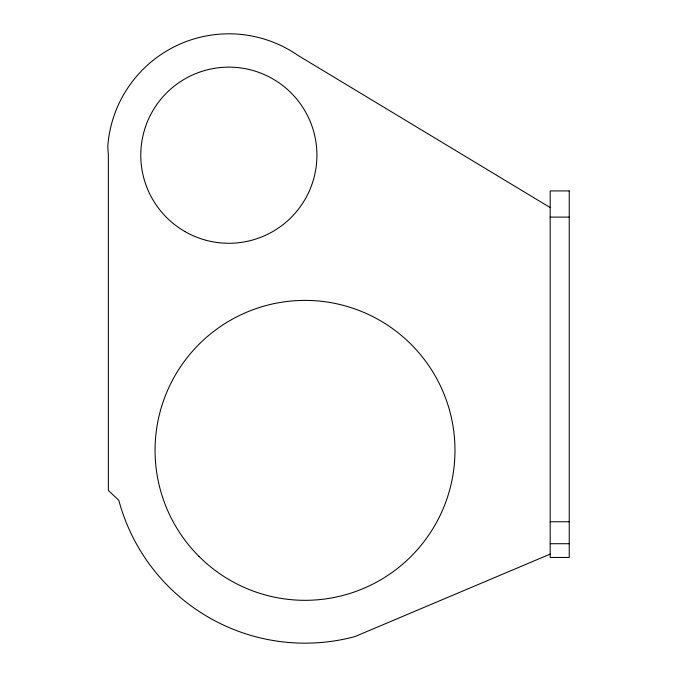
<?xml version="1.0" encoding="UTF-8"?>
<svg xmlns="http://www.w3.org/2000/svg" width="677" height="677" viewBox="0 0 677 677"><rect width="100%" height="100%" fill="white"/><g stroke="black" fill="none" stroke-linecap="round" stroke-linejoin="round"><path stroke-width="1.02" d="M550.181 554.108L354.917 636.592A192.801 192.801 0 0 1 118.788 500.261L108.345 490.402L108.345 155.211L107.77 146.41A121.395 121.395 0 0 1 297.872 55.345L550.181 207.568M550.181 217.097L569.23 217.097M550.181 521.764L569.23 521.764M550.181 543.716L569.23 543.716M569.23 190.914L550.181 190.914L550.181 557.467L569.23 557.467L569.23 190.914M198.979 556.392A149.955 149.955 0 0 0 449.866 489.175A149.955 149.955 0 0 0 266.205 305.513A149.955 149.955 0 0 0 198.979 556.392M184.813 231.475A88.069 88.069 0 0 0 316.921 155.211A88.069 88.069 0 0 0 184.813 78.938A88.069 88.069 0 0 0 184.813 231.475"/></g></svg>
